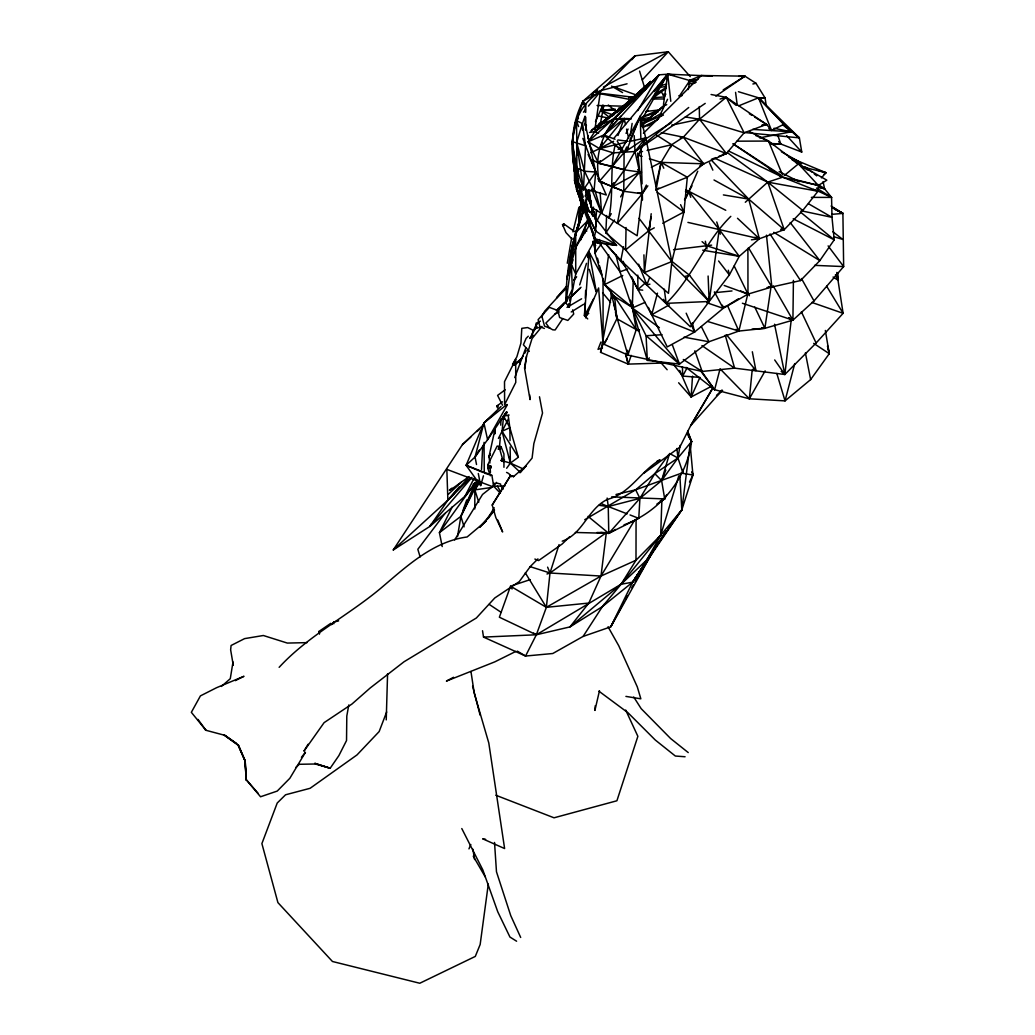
<?xml version="1.0" encoding="UTF-8"?>
<svg xmlns="http://www.w3.org/2000/svg" width="1035" height="1035" viewBox="0 0 1035 1035"><rect width="100%" height="100%" fill="white"/><g stroke="black" fill="none" stroke-linecap="round" stroke-linejoin="round"><path stroke-width="1.5" d="M574.27 164.617L574.541 180.478L576.598 189.34L581.942 202.355L596.082 218.76L616.485 245.373L596.005 242.358L580.428 200.57L580.441 195.719M596.057 226.626L596.082 218.76L595.707 230.973L593.999 238.412L596.005 242.358L616.485 245.373L595.707 230.973L580.428 200.57L576.598 189.34L578.164 181.5M636.072 519.324L635.995 560.245L621.078 584.245L602.396 606.613L583.093 636.434L552.781 653.512L525.56 656.035L483.526 637.094L482.53 630.742M474.793 508.974L474.858 489.891L478.623 480.99M588.152 138.755L588.165 135.714M831.079 206.03L842.904 213.417L843.654 266.577L814.015 300.952L792.913 320.151L764.878 328.315L738.874 331.058L708.936 341.757L679.452 364.1L647.328 360.374L632.282 307.964L620.03 271.791L615.838 254.545M594.944 240.198L594.879 252.773L604.543 284.625L614.583 296.515L636.24 329.583L638.931 331.291M490.331 475.777L487.821 468.325L490.823 467.975L490.849 465.789L490.06 468.713L490.215 465.918M615.346 144.137C609.395 168.213 613.988 193.571 608.903 217.906L637.159 235.773L642.282 193.778L637.702 153.038M742.393 303.242L792.913 320.151L793.418 280.394M585.862 192.445L585.901 189.366M579.949 220.765L580.105 213.326M626.072 227.532L625.619 249.862L644.391 272.593L668.455 293.319L671.857 261.544L683.954 211.955L687.331 177.231L703.722 163.828L726.376 153.503L744.139 132.816L766.573 124.407L771.541 130.436L783.702 124.394L799.369 137.862L801.763 152.054L780.778 144.007L771.101 143.516M494.963 433.665L495.079 428.891L488.96 456.823L489.943 463.007M576.715 231.866L582.951 212.059L583.067 207.233M585.034 125.261L585.228 117.214M585.344 112.401L585.538 104.354L582.951 101.236L634.96 55.838L668.287 51.75L690.254 76.642M386.236 719.894L387.582 673.72M647.858 185.834L642.282 193.778L617.352 223.366L623.769 191.281L624.105 152.546L626.718 146.996M580.751 199.82L582.951 212.059L575.706 232.629L575.732 274.003L569.263 307.149L565.86 302.945C565.951 270.95 571.695 238.774 584.102 209.199M612.125 183.958L612.021 187.076L601.581 213.352L608.903 217.906L611.245 213.702M672.297 344.72L679.452 364.1L646.086 335.741L632.282 307.964L633.265 279.502M583.093 636.434L610.753 626.835L632.618 582.188L646.797 559.935L660.692 535.198L661.921 498.844M500.759 425.165L500.992 419.059M578.474 225.656L580.234 207.375L581.735 202.951L579.458 211.748L578.785 225.721M494.872 433.613L495.079 428.891M585.073 303.022L584.49 315.701L587.725 318.922M585.292 298.261L585.655 290.343M582.808 104.147L582.951 101.236L600.378 91.61L634.96 55.838L632.036 59.616M654.275 227.842L648.622 230.87L625.619 249.862L605.811 232.862L606.639 215.513M574.787 164.798L574.477 171.06L576.663 181.927M481.508 469.528L482.763 445.438M575.344 532.469L608.774 533.348L638.763 518.341L639.928 498.365L654.806 473.668L668.623 454.766M588.113 154.435L606.303 194.968L594.012 191.268L583.468 189.573L585.538 145.806L582.407 123.54L585.06 116.14M709.454 296.683L709.169 301.495L690.345 326.762L620.832 260.302L605.527 243.82M712.093 385.964L691.16 396.987L692.506 376.145M643.227 90.989L645.698 88.958L650.692 81.506C621.026 108.481 589.963 137.37 599.368 181.345L623.769 191.281L642.282 193.778L646.37 185.084M595.254 705.715L594.905 710.424L599.472 690.746M568.978 304.057L569.263 307.149L569.496 303.967M569.742 300.771L569.975 297.575M489.865 467.652L489.995 465.866L487.77 464.767L497.214 445.994M503.954 467.29L503.929 453.925L501.108 446.745L497.913 446.499L499.543 446.331L500.306 437.378M582.666 104.444L582.951 101.236C565.899 134.045 571.423 172.69 585.189 205.486M585.189 123.851L595.733 171.991L594.012 191.268L591.218 189.884M592.654 216.199L593.391 208.333M595.811 219.42L596.703 209.937M333.8 623.782L333.982 621.983L338.626 620.896M483.526 637.094L536.35 634.778L569.962 626.912L602.396 606.613L632.618 582.188L681.806 509.893L682.104 506.865M825.348 330.45L829.268 353.685L810.638 379.599L785.047 400.881L749.353 398.798L752.186 370.025M506.555 412.46L503.605 416.135L502.053 431.323L510.371 463.111L519.751 471.869M712.209 76.06L667.704 74.184L640.264 116.179L645.736 137.927L671.857 261.544L644.391 272.593L651.196 213.727M559.042 544.63L549.999 573.002L546.364 607.325L536.35 634.778L525.56 656.035L517.319 651.131M791.206 320.164L784.853 374.489L734.604 368.149L702.131 371.449L627.896 355.083L604.233 344.37L616.86 318.754L614.583 296.515L632.476 307.524L636.24 329.583L627.896 355.083L615.45 312.454M582.576 104.393L582.951 101.236L576.443 120.642L572.109 141.536L578.009 184.54L578.487 180.53M532.055 334.81L533.232 330.32L527.682 327.552L521.795 328.341L520.928 343.128L516.866 356.79L512.597 364.216L512.881 365.355L514.46 364.98L513.037 364.074L512.881 365.355C517.267 364.139 520.76 359.766 523.089 356.014M634.442 520.463L600.999 576.055L588.824 603.056L569.962 626.912L621.078 584.245L646.797 559.935L681.806 509.893L690.125 444.222L691.6 441.505L687.615 431.09M594.879 129.647L600.378 91.61C567.335 111.25 569.134 151.408 578.643 183.7L583.468 189.573L595.733 171.991L582.86 138.405M575.305 235.734L584.296 209.342M488.3 884.097L480.162 944.489L475.298 956.418L419.783 983.25L332.455 961.489L277.91 902.598L261.894 843.603L277.225 803.018L285.556 794.789L310.112 788.295L356.997 754.929L379.146 731.577L386.65 711.976M567.271 263.239L571.656 237.908M568.331 273.576L568.758 270.458M569.172 267.353L571.928 247.093L580.635 216.38M589.51 223.068L587.958 220.533L575.706 232.629L565.86 302.945L572.368 289.244L571.359 264.365L571.928 247.093L575.758 234.906M632.476 307.524L604.543 284.625L608.632 254.688M524.784 368.719L526.479 356.506L532.016 338.613L541.978 326.465L539.131 327.759L536.039 327.228L536.091 323.231L540.399 321.135M566.637 298.209L565.86 302.945L566.753 296.553M573.468 248.62L575.706 232.629M663.487 104.47L667.704 74.184L673.953 74.947M716.737 221.969L719.247 229.485L709.169 301.495L666.165 303.346L663.5 299.348M565.86 302.945L566.766 296.67M771.114 286.255L764.878 328.315L752.018 329.117M630.263 135.443L632.139 123.411M457.496 536.673L460.885 516.323L475.401 482.439L473.06 484.393M526.479 356.506L524.538 368.007L530.062 399.613L529.661 394.827M600.83 532.43L608.774 533.348L639.928 498.365L661.624 480.589L677.951 457.962L680.086 445.438M348.782 704.964L346.803 716.052L346.531 740.542L338.898 755.589L330.191 768.229L314.808 763.416M651.17 216.858L648.622 230.87L671.857 261.544M655.996 190.388L661.093 162.379L671.637 144.732L683.346 137.189L699.531 119.232L726.221 97.316L766.573 124.407L761.863 125.39L766.573 124.407L754.644 117.033M600.184 124.601L603.793 105.712M591.412 212.214L591.994 209.148L593.767 211.787M668.481 362.858L628.206 364.113L600.559 352.327L602.642 341.408M603.237 338.29L611.569 294.6L611.31 291.767M573.002 140.01C571.656 152.727 573.222 166.35 576.818 178.693M575.059 168.084L574.477 171.06L578.203 181.539M577.776 228.541L580.221 216.509M620.832 260.302L623.562 246.744M688.171 89.553L690.047 80.251L701.329 75.516L744.941 76.163L756.003 83.292L765.098 97.989L766.185 105.466M574.748 164.966L574.102 168.11L578.009 184.54M569.742 265.128L566.663 279.334L576.081 246.757L587.958 220.533L589.471 223.327M577.621 228.813L580.376 216.302M585.396 129.776L586.418 125.119M587.893 257.637L589.122 252.074L600.934 273.796M572.95 231.905L578.953 207.259M655.763 185.692L661.093 162.379L703.722 163.828L683.346 137.189L661.249 132.635M575.305 249.771L576.081 246.757L590.506 223.418M794.738 363.596L785.047 400.881L776.832 373.493M476.527 464.521L475.052 456.991L483.927 422.966L501.056 406.47M749.353 398.798L714.616 389.69L720.062 368.809L749.353 398.798L765.15 370.853M650.265 224.711L648.622 230.87L639.048 218.307M818.064 184.502L824.533 188.706L831.571 197.413L831.998 217.35L834.223 239.835L819.823 260.626L800.521 280.589L771.838 287.005L747.969 294.108L723.206 308.326L694.563 332.054L667.239 346.919L651.688 314.782L657.471 293.138M624.027 524.836C659.722 511.782 686.515 479.334 691.6 441.505L688.003 432.643M600.559 352.327L602.719 344.642M495.726 412.331L483.927 422.966L466.112 465.323L480.667 485.57L483.461 475.815M578.073 117.964L576.443 120.642L582.407 123.54L576.676 142.468L576.909 168.679L578.643 183.7M588.824 603.056L546.364 607.325L510.527 586.185L499.375 617.222L536.35 634.778L621.078 584.245L660.692 535.198L678.792 475.906M579.703 284.884L586.483 263.343M668.105 528.264L681.806 509.893L692.933 475.013L690.125 444.222M513.037 364.074L512.881 365.355L521.536 358.705M679.452 364.1L632.282 307.964L633.291 304.898M514.757 377.607L525.896 347.734M579.781 220.74L579.458 211.748L582.433 202.951M625.748 354.979L628.206 364.113L631.195 355.38M463.02 510.371L466.746 499.944M617.986 135.494L624.17 118.391L625.541 124.536M649.579 277.574L646.888 284.845L649.941 284.172M670.551 147.682L671.637 144.732L656.759 135.223M573.079 259.837L571.359 264.365L575.732 274.003L595.461 239.137M580.519 240.185L587.958 220.533L589.329 223.172M600.921 342.016L598.036 349.351L602.499 347.902M603.056 105.143L600.869 110.693L615.152 110.02M613.794 182.639L612.021 187.076L615.049 187.749M627.326 148.678L640.264 116.179L640.859 138.755M665.841 470.097L661.624 480.589L664.703 498.922L656.889 504.058M685.765 198.41L697.745 171.215M637.806 157.191L645.736 137.927L629.332 141.459M582.084 205.318L580.234 207.375L582.071 202.963L580.234 207.375L582.951 212.059L579.458 211.748M468.959 848.868L470.822 844.495M629.94 140.048L640.264 116.179L612.293 166.363L599.368 181.345L623.769 191.281L639.591 172.017L634.998 151.511L634.209 135.676M478.688 481.107L460.885 516.323L439.422 532.637L442.217 546.558M585.564 317.849L598.605 287.95L603.095 344.513L606.808 339.234M595.487 121.625L602.732 105.402M678.637 382.769L691.16 396.987L699.673 377.982M580.234 207.375L582.149 203.145M533.103 331.291L535.781 325.585L538.433 322.739M626.046 133.399L628.09 129.052M660.291 500.862L664.703 498.922L666.721 494.614M689.582 445.813L691.6 441.505L687.072 433.406M477.86 480.331L460.885 516.323L464.094 526.854M662.452 108.662L663.797 105.829L666.734 104.703M658.519 118.275L667.549 99.295M590.778 152.805L599.511 148.613L602.254 142.998M611.827 123.359L613.884 119.141L659.023 74.831L667.704 74.184L696.102 82.36M689.491 482.051L692.933 475.013L692.079 471.921L692.933 475.013L681.185 473.099M684.497 199.833L691.975 185.847M596.768 221.283L601.024 212.667M452.334 506.71L439.422 532.637L475.401 482.439M483.332 424.893L462.464 444.571L393.274 549.934L429.887 526.388L465.025 496.205L474.095 478.274M500.448 448.828L498.34 449.087L498.922 447.948M508.405 418.929L498.417 438.413M749.702 131.756L768.5 141.058L798.451 163.84L818.362 185.446L817.986 191.242L802.759 210.454L784.219 229.667L759.38 238.749L739.262 256.318L729.364 274.935L709.169 301.495L671.741 263.925M624.196 601.633L610.753 626.835L652.852 551.655L635.076 582.123M625.696 598.825L627.184 596.018M478.636 482.827L474.858 489.891L478.765 502.169M687.136 367.761L682.686 376.08L673.669 364.669M593.56 298.882L584.49 315.701L587.505 314.588M536.518 326.141L529.804 338.432L533.038 335.159M541.732 316.594L544.721 311.134L566.223 287.924M620.638 196.883L623.769 191.281M507.318 404.866L487.576 439.681L475.052 456.991L466.112 465.323L482.866 472.426M641.325 120.435L667.704 74.184L670.784 101.301M637.651 169.585L639.591 172.017L612.021 187.076L624.441 169.856L634.998 151.511L645.736 137.927L624.105 152.546L612.293 166.363L598.476 163.207L593.068 160.166M524.641 353.336L526.194 350.645M712.96 387.892L690.63 425.708L679.736 447.262L643.731 473.293M664.276 289.179L666.165 303.346C692.648 277.897 704.589 242.009 730.801 216.354M631.855 587.66L633.459 584.891M588.41 106.126L600.378 91.61L593.56 92.438L591.916 95.155L593.56 92.438L597.79 90.136M712.986 387.685L690.63 425.708L721.99 390.441M637.754 110.641L659.023 74.831L645.698 88.958L594.996 127.991L597.518 126.27M308.081 744.256L303.941 751.177L324.097 722.65L351.939 704.046L370.22 687.964L404.051 661.753L476.359 617.999L494.756 597.984L519.298 581.592L530.386 566.417L537.941 558.887M574.955 126.309L574.761 123.695L577.22 119.62M487.123 519.531L494.225 507.797M591.929 95.116L593.56 92.438M471.973 477.355L429.887 526.388L431.556 523.671M475.052 456.991L479.296 450.134M526.065 465.776L513.632 476.514L510.565 475.557L492.22 505.041L495.843 517.616L502.622 531.977L497.809 520.139M591.865 209.885L593.56 207.168M492.22 505.041L510.565 475.557L513.606 476.605M574.761 123.695L577.336 119.607M454.663 539.895L482.543 494.445L494.394 485.092M479.994 481.844L474.858 489.891L491.638 487.459M653.628 550.271L656.177 546.364M657.872 543.776L660.421 539.882M621.078 584.245L632.618 582.188L666.307 530.839M632.618 582.188L652.762 551.59M500.19 421.232L506.878 412.913M646.797 559.935L659.217 541.396M660.99 538.756L664.535 533.452M605.811 232.862L614.467 220.002M562.665 318.793L555.135 329.984L552.793 329.829L549.326 327.849L545.859 323.075L556.196 312.945L564.062 303.255M679.413 96.009L690.047 80.251L697.901 79.488M506.542 411.749L487.576 439.681L483.927 422.966L506.904 404.452M429.887 526.388L447.87 500.151L459.333 486.773M496.451 482.375L493.669 486.23L500.371 493.229M506.658 468.247L510.371 463.111L518.341 457.263L509.854 427.649L508.172 415.307M600.611 245.01L594.879 252.773L594.426 240.146M659.023 74.831L601.749 137.267M444.998 513.438L417.829 549.3L420.145 556.933M488.145 518.457L494.51 510.126M600.365 160.748L598.476 163.207L624.441 169.856L639.591 172.017M654.146 91.572L667.704 74.184L613.807 138.418M591.438 211.515L593.417 208.979M641.726 126.555L644.702 122.764L663.797 105.829L654.806 114.342M503.553 461.688L501.289 460.627L501.82 458.906L503.191 458.841M301.444 757.322L305.441 752.277L289.852 778.281L277.238 791.076L260.535 796.769L246.317 779.782L244.829 759.988L238.231 744.786L245.191 761.23L246.317 779.782L258.31 793.547M590.118 139.324L588.139 141.795L598.476 163.207L613.173 152.869L634.998 151.511L705.21 103.397M465.025 496.205L477.872 480.149M649.333 357.89L647.328 360.374L646.086 335.741L662.051 334.706M625.45 105.182L632.372 99.256L602.965 123.281L594.711 131.665L588.139 141.795L599.511 148.613L624.17 118.391L624.183 121.6M602.396 606.613L604.401 604.155M657.678 538.886L681.806 509.893L681.729 506.71M576.987 148.807L576.443 120.642L578.449 118.223M583.429 112.181L585.422 109.762M584.749 519.712L635.658 489.814L654.806 473.668L677.951 457.962L691.6 441.505L688.456 435.916M504.976 414.362L506.969 412.021M494.368 510.164L479.645 527.281L486.334 520.838L467.108 536.984C432.488 541.499 405.461 567.426 379.897 588.993C347.113 616.213 308.236 635.723 279.139 667.329M566.611 286.203L556.532 297.873L566.339 288.17M573.636 280.278L576.65 276.772M821.441 177.839L825.969 172.716L788.929 157.216M490.823 467.975L489.995 465.866L487.821 468.325L487.77 464.767M635.477 98.661L588.139 141.795L603.858 134.977L621.026 116.101M526.155 465.944L519.958 472.762L532.093 458.078L533.84 443.653L542.534 413.017L539.494 396.78M781.153 371.371L784.853 374.489L816.123 343.012L843.111 313.307L836.785 272.464M331.562 624.622L333.982 621.983M642.295 79.876L668.287 51.75L603.418 87.056M647.457 85.025L650.692 81.506L612.138 115.946M393.274 549.934L447.87 500.151L467.484 478.882M573.739 279.799L575.887 277.483M492.983 486.812L446.848 469.36L447.87 500.151L454.468 493.139M721.9 390.156L716.505 395.719L722.624 390.493M638.323 94.198L641.7 90.744M647.315 84.974L650.692 81.506L618.658 110.745M528.264 336.207L526.078 338.445L523.412 344.81L529.286 351.395M532.637 331.743L537.01 327.267M544.022 313.282L538.122 319.634L539.882 326.672L544.371 328.47M563.764 304.148L557.865 310.5L559.625 317.551L567.827 320.423L573.726 314.071L572.678 309.84M660.692 535.198L635.995 560.245L600.999 576.055L546.364 607.325L525.301 572.86M642.515 124.963L644.702 122.764L661.404 113.371M628.659 148.018L624.105 152.546L615.618 145.379M643.421 133.282L701.329 75.516M447.87 500.151L470.395 477.808M585.034 196.042L587.337 193.791M556.39 310.474L566.197 301.043M569.742 536.648L562.225 543.957L538.562 560.595L534.875 559.042M571.333 296.773L580.066 288.312M745.303 202.265L767.763 182.134L782.538 177.205L818.362 185.446L826.836 180.168L795.566 162.379M448.401 494.225L461.351 482.168M570.751 296.799L581.023 287.264M556.739 310.435L566.921 300.991M318.806 631.531L319.505 633.769L318.806 631.531L330.838 623.303M462.464 444.571L470.873 437.003M476.876 431.595L479.283 429.434M644.973 283.254L637.948 289.58L651.688 314.782L694.563 332.054L692.376 322.92M295.764 767.504L299.335 764.283L315.364 763.998L330.191 768.229L314.989 763.325M221.387 686.451L230.275 678.714L233.004 661.986L233.276 665.337L230.637 649.838L231.09 645.491L244.596 638.621L263.356 635.503L287.329 643.071L307.059 642.631M597.117 129.595L594.711 131.665L589.484 132.467M640.768 125.041L663.797 105.829M784.297 175.51L798.451 163.84L797.817 160.981L781.36 151.757M637.055 96.074L640.756 93.021M634.998 151.511L688.715 107.485M617.196 141.045L624.105 152.546L603.858 134.977L624.17 118.391M823.86 174.436L825.969 172.716L816.77 169.921M449.358 490.137L451.881 488.171M642.243 124.679L644.702 122.764L663.422 115.092M496.748 406.225L498.288 405.202L497.615 407.971L496.748 406.225L502.454 401.8M594.996 127.991L645.698 88.958L592.007 129.75M645.659 112.453L648.143 110.564M605.397 121.457L590.869 130.953M505.158 389.807L497.589 395.409L502.557 405.28M654.599 96.785L666.333 88.182M449.643 490.512L469.165 476.527M546.972 574.011L549.999 573.002L606.329 532.624L608.774 533.348L615.592 529.454M618.141 149.35L620.625 147.604M642.101 124.575L644.702 122.764M594.607 128.262L597.182 126.503M599.757 124.743L602.331 122.984M715.806 96.139L744.941 76.163L738.692 76.357M647.729 125.947L658.338 119.064M645.84 138.806L671.624 122.505M723.219 89.89L744.941 76.163L742.069 77.599M655.039 94.457L665.958 87.587M571.229 311.962L583.598 304.303M738.46 298.805L727.476 305.519L738.874 331.058L708.005 321.575M600.313 124.847L613.884 119.141L622.695 118.495M567.012 307.382L581.605 298.792M562.212 541.176C583.184 533.879 587.712 508.819 607.467 499.362C630.056 493.669 640.743 471.041 660.097 459.85L657.147 461.067M648.402 307.421L651.688 314.782L669.412 304.769M656.099 189.599L658.907 188.085M699.518 166.105L703.722 163.828L671.637 144.732L647.108 150.437M662.749 223.301L683.954 211.955L680.59 204.671M453.537 677.278L446.421 681.082L494.808 661.857L515.831 651.416M588.76 313.424L584.49 315.701L589.122 252.074L596.289 291.689M613.173 152.869L599.511 148.613L613.613 141.252M498.34 449.087L499.543 448.465L502.687 459.501M235.32 680.642L243.962 676.282L216.483 687.745L200.428 695.882L191.346 712.326L205.913 730.283L225.112 735.406L236.924 743.855L223.728 734.759L238.05 745.187L245.191 761.23L246.175 780.312M638.802 173.505L641.584 172.108M651.338 167.243L661.093 162.379L687.331 177.231L656.19 189.767M604.543 284.625L622.747 275.504M642.709 127.098L657.109 119.918M554.747 314.161L559.042 312.065M509.129 415.061L503.605 416.135L509.854 427.649L502.053 431.323L518.341 457.263M572.161 239.227L565.99 232.629L562.535 224.621L563.92 223.961L574.593 231.607M642.826 127.486L654.547 122.014M630.574 300.176L632.282 307.964L645.115 302.336M723.154 307.343L726.04 306.127M562.911 225.863L564.269 225.294L563.92 223.961M642.838 116.632L659.049 109.982M738.809 105.803L758.5 97.795L799.369 137.862L745.161 132.571M711.317 159.351L715.832 157.605M718.846 156.427L726.376 153.503L699.531 119.232L699.272 106.54M682.582 469.502L682.88 472.672L635.658 489.814L616.019 494.484M627.624 269.048L620.03 271.791L599.394 242.979M700.669 164.888L703.722 163.828L700.604 164.552M641.506 117.498L658.221 111.806M512.04 585.681L530.269 579.6M662.853 95.155L665.893 94.146M720.075 99.024L726.221 97.316L736.157 105.376M723.284 154.344L726.376 153.503L683.346 137.189L680.228 137.823M605.876 118.624L608.994 117.796M599.653 90.86L627.068 83.796M599.511 148.613L626.188 142.209M639.436 152.223L642.502 151.511M659.179 85.866L666.669 84.158M752.885 83.99L756.003 83.292M685.054 276.371L689.633 275.362L709.169 301.495L708.108 276.022M671.767 125.119L699.531 119.232L744.139 132.816L726.221 97.316L711.084 94.508M759.587 137.849L791.322 131.794L758.5 97.795L738.447 91.714M685.597 191.682L688.702 191.242L719.247 229.485L739.262 256.318L702.7 250.185M613.587 108.895L600.869 110.693L615.256 109.167M618.361 108.209L623.135 107.537M711.627 245.14L673.539 249.72M751.423 239.81L759.38 238.749L748.68 199.082L712.145 160.968M628.659 97.795L633.446 97.161M723.193 153.892L726.376 153.503M689.672 80.601L692.764 80.238M660.032 87.263L666.398 86.513M688.689 83.887L695.067 83.136M645.736 111.469L660.058 109.852M758.733 98.7L765.098 97.989L758.849 97.846M641.726 118.572L651.287 117.602M714.461 292.698L731.991 290.951M767.051 287.484L771.838 287.005L766.469 235.165M831.674 214.349L842.904 213.417L832.011 207.207M653.201 97.73L664.405 96.915M678.831 95.867L682.026 95.634M772.77 144.602L780.778 144.007L777.764 135.184M688.547 81.7L694.951 81.364M640.393 120.746L646.849 120.5M774.348 144.227L780.778 144.007L778.669 141.601M685.506 191.333L688.702 191.242L690.72 197.297M504.912 485.894L493.669 486.23L491.923 475.388M631.259 118.921L613.884 119.141L594.711 131.665L598.631 133.088M780.998 229.705L784.219 229.667L767.763 182.134L727.45 152.701M653.163 99.049L664.354 98.946M758.707 98.04L765.098 97.989M599.291 123.346L602.486 123.307M640.924 122.932L644.119 122.906M736.985 141.174L768.5 141.058L771.838 144.382M811.388 197.374L831.571 197.413L816.511 188.098M599.317 123.54L602.538 123.566M596.962 532.508L606.329 532.624L600.999 576.055L549.999 573.002L530.114 566.637M664.703 498.922L611.659 496.891M597.053 105.505L624.26 106.204M615.683 312.466L616.86 318.754L636.24 329.583L639.449 329.673M814.597 265.361L843.654 266.577L828.116 245.903M625.619 118.469L629.953 118.727M752.652 129.401L791.322 131.794L782.628 124.73M595.733 171.991L584.529 171.254L575.059 167.347L574.102 168.11L577.957 180.375M685.079 756.753L675.337 756.029L655.284 740.025L628.038 712.805L598.98 691.238M641.325 119.491L645.711 119.931M794.634 160.658L797.817 160.981L800.236 162.857M768.643 286.63L771.838 287.005L748.732 248.154M599.964 93.215L633.627 97.29M642.722 290.175L637.948 289.58L624.7 265.84L623.096 261.325M617.869 139.958L627.896 141.265M599.019 505.313L608.257 506.542L627.145 513.852M636.24 329.583L639.41 330.049M761.734 327.849L764.878 328.315L754.787 307.097M693.165 80.73L690.047 80.251L694.407 82.011M685.286 116.955L699.531 119.232M625.916 696.4L640.846 698.819L637.301 686.904L618.723 645.711L608.037 626.77M723.387 194.916L748.68 199.082L784.219 229.667L781.05 229.007M699.958 377.4L682.686 376.08L682.427 366.726M485.622 839.333L482.685 838.816L504.614 848.558L488.792 742.988L474.263 693.204L470.964 671.547M715.625 158.614L767.763 182.134L817.986 191.242L815.114 189.78M684.019 337.164L708.936 341.757L701.342 326.555M793.043 160.089L797.817 160.981L801.607 163.957M641.415 119.905L645.892 120.759M818.543 187.581L824.533 188.706L823.084 181.617M599.847 93.655L631.337 99.748M773.999 128.262L791.322 131.794M598.217 115.92L609.24 118.249M801.155 210.765L831.998 217.35L808.477 203.74M605.617 532.663L608.774 533.348L608.257 506.542L607.144 498.055M637.754 192.769L642.282 193.778L639.216 192.885M687.926 222.396L759.38 238.749L737.502 218.281M496.502 483.034L500.617 484.031M801.012 166.531L825.969 172.716M792.318 178.822L818.362 185.446L815.399 184.23M499.543 446.331L501.108 446.745M612.293 166.363L624.441 169.856M603.961 182.677L599.368 181.345L597.842 178.628M501.186 460.407L510.371 463.111L523.581 469.101M754.774 237.351L759.38 238.749L756.507 237.287M833.835 236.704L842.788 239.434L832.67 231.607M637.689 155.03L642.075 156.401M649.398 158.704L661.093 162.379L663.784 168.213M739.262 256.318L706.853 245.787L702.066 241.647M819.966 187.18L824.533 188.706L818.776 186.171M839.851 212.369L842.904 213.417L831.959 207.272M706.737 302.699L723.206 308.326L722.469 305.196M617.636 88.195L613.069 86.617L635.8 94.819M602.292 111.185L613.729 115.131M811.854 302.427L843.111 313.307L826.629 286.203M488.74 474.573L484.264 473.021L484.057 442.346M510.565 475.557L513.476 476.605M724.189 285.479L747.969 294.108L747.904 248.348M603.858 134.977L615.036 139.246M466.112 465.323L491.638 475.104M562.535 224.621L564.269 225.294M558.926 310.94L549.378 307.343L542.456 314.95L541.874 316.205L544.539 326.154L550.309 328.38M630.056 514.964L638.763 518.341M495.817 795.229L554.035 817.805L616.912 800.767L637.87 736.325L625.696 710.049M779.575 175.95L817.986 191.242L813.549 189.392M513.075 364.747L514.007 365.135M601.05 503.592L608.257 506.542L639.928 498.365L635.658 489.814M821.557 187.464L824.533 188.706M740.594 290.951L747.969 294.108L734.19 266.008M755.666 135.481L768.5 141.058L782.512 175.006M817.611 190.893L831.571 197.413M728.33 150.89L782.538 177.205L733.116 143.904M584.917 232.797L584.076 229.692L586.819 231.051M834.313 209.109L842.904 213.417M753.04 369.068L755.899 370.504L752.329 351.771M664.522 77.599L667.277 78.983M779.135 171.603L799.279 181.785M793.185 218.799L834.223 239.835L800.56 212.149M685.894 189.793L725.768 210.299M682.88 472.672L677.951 457.962L669.554 453.511L661.624 480.589L654.806 473.668M788.67 317.861L792.913 320.151L773.158 285.88M714.008 179.987L748.68 199.082M501.199 612.371L489.167 604.375M611.543 86.099L622.565 92.568M533.594 633.148L536.35 634.778M773.779 232.306L819.823 260.626L790.197 222.59M749.34 113.746L751.992 115.39M788.825 317.616L792.913 320.151M516.607 941.216L509.945 937.05L497.77 911.822L482.802 869.853L461.791 828.556M833.071 277.031L838.311 280.356L837.768 272.554M683.307 359.494L702.131 371.449L694.86 350.787M769.341 168.757L782.538 177.205M736.157 329.298L738.874 331.058L748.059 292.944L749.405 295.764M791.762 159.493L807.546 170.025M733.155 143.852L780.416 174.721M813.678 343.361L829.268 353.685L827.56 345.832M613.923 243.6L616.485 245.373L593.999 238.412L591.425 227.622M701.95 345.612L734.604 368.149L725.25 335.211M768.914 128.586L771.541 130.436L758.5 97.795L783.702 124.394M614.156 296.476L611.569 294.6L611.905 297.524M632.282 307.964L659.399 327.707M657.251 192.238L683.954 211.955M599.33 239.499L601.141 243.768L593.999 238.412L592.188 229.615M602.085 111.638L609.356 117.266M685.985 367.36L714.616 389.69L700.566 369.948M805.385 166.933L811.699 171.901M814.222 173.893L816.744 175.872M670.641 260.38L689.633 275.362M793.276 132.998L799.369 137.862M688.236 752.574L670.615 738.524L641.183 708.677L633.743 697.021M767.763 182.134L802.759 210.454M601.141 243.768L596.005 242.358L587.22 215.371L581.942 202.355L580.312 192.2M588.061 516.387L608.774 533.348M608.308 104.988L616.912 112.31M205.202 729.597L205.913 730.283L197.995 719.403M660.615 91.572L665.013 96.048M786.704 135.676L801.763 152.054M660.873 362.638L667.148 369.741M606.096 244.105L624.7 265.84M602.603 292.763L610.585 302.375M586.625 254.933L588.643 257.379M726.441 334.693L755.899 370.504M718.601 260.988L729.364 274.935L728.317 270.226M584.193 143.037L585.538 145.806L572.109 141.536L576.909 168.679L578.811 171.189M592.111 188.758L594.012 191.268L584.529 171.254L576.676 142.468L583.468 189.573L576.909 168.679M700.307 370.452L714.616 389.69M576.314 173.557L574.477 171.06L575.926 173.828M586.91 198.073L588.734 200.635M774.697 359.947L784.853 374.489L774.529 324.227M593.146 241.802L595.707 245.683M614.234 298.636L611.569 294.6L617.481 319.31M770.014 233.975L800.521 280.589M473.254 856.191L485.299 876.968M758.5 97.795L760.104 100.563M645.284 282.076L646.888 284.845L638.647 264.184M497.434 486.204L500.655 491.871M801.452 278.506L814.015 300.952M510.527 586.185L512.079 588.993M576.417 184.929L574.541 180.478L580.428 200.57L583.352 205.926M714.435 291.883L723.206 308.326M835.4 274.754L838.311 280.356M583.391 205.228L581.942 202.355L595.707 230.973L594.465 227.998M631.453 276.668L637.948 289.58L637.767 275.129M578.863 192.808L580.428 200.57L587.375 214.387M594.323 228.205L595.707 230.973M587.143 220.701L589.251 225.022M801.375 311.807L816.123 343.012M709.505 162.818L712.843 170.128M590.312 222.396L576.598 189.34L581.877 200.881M520.683 937.451L510.747 915.626L496.477 871.806L494.523 842.464M580.117 195.796L580.428 200.57L586.263 213.559M686.179 313.191L694.563 332.054M679.697 370.439L691.16 396.987M576.598 189.34L583.442 205.68M584.684 208.643L585.939 211.619M578.901 190.867L586.987 210.183M535.781 325.585L536.919 328.341M519.078 361.215L520.217 363.971M547.606 567.154L549.999 573.002M591.878 189.534L601.581 213.352L591.425 207.298L585.991 190.078M472.594 686.153L480.111 715.159M586.276 205.693L587.945 210.157M576.443 120.642L578.591 126.568M586.211 203.986L588.876 211.476M576.223 174.216L574.102 168.11L572.795 150.01M579.936 184.903L582.058 191.009M585.228 200.169L589.471 212.382M584.076 229.692L585.086 232.681M705.34 241.233L706.983 248.969M600.455 270.381L601.438 273.447M578.927 183.441L583.274 197.232M586.159 206.431L587.608 211.036M589.264 269.307L596.121 291.779M639.578 71.105L644.663 87.897M595.021 190.556L601.581 213.352L600.145 192.549M586.871 190.634L591.425 207.298L591.114 200.906M592.913 241.297L595.798 252.01M597.454 258.142L598.696 262.735M599.524 265.801L601.995 274.987M594.4 236.2L596.005 242.358L595.138 238.05M650.911 311.638L651.688 314.782M586.289 190.349L588.786 200.764M625.619 353.297L628.206 364.113M827.534 346.156L829.268 353.685M610.495 290.421L612.267 298.287M719.247 229.485L720.295 234.195M626.576 129.155L628.646 138.379M575.447 175.795L576.754 182.095M579.691 196.288L582.951 212.059M805.398 352.896L810.638 379.599M478.299 473.538L480.667 485.57M573.532 153.93L574.024 156.544M614.221 304.613L615.101 309.323M472.879 849.192L474.612 859.529M588.669 190.155L591.425 207.298L589.264 190.065M503.605 416.135L504.058 419.266M509.466 456.849L510.371 463.111L510.139 446.991M735.574 92.348L737.192 104.82M676.903 448.478L677.951 457.962M591.722 208.669L592.24 215.06M627.52 350.283L627.896 355.083M569.017 303.928L569.263 307.149M489.995 465.866L490.448 472.542M594.582 211.528L595.06 219.42M585.577 188.111L586.832 208.954M587.026 212.162L587.22 215.371M679.891 476.087L681.806 509.893M577.129 151.977L577.284 155.147M582.951 101.236L583.08 104.444M580.247 195.848L580.428 200.57M641.118 148.432L642.049 183.907M642.269 191.967L642.476 200.027M643.925 254.856L644.391 272.593M582.407 123.54L582.511 129.983M583.417 186.352L583.468 189.573M585.538 104.354L585.655 112.362M585.732 117.175L585.913 129.983M509.854 427.649L510.035 440.548M603.043 278.48L603.095 344.513M503.088 489.18A9.936 6.443 76 0 1 500.668 484.91M506.568 472.426A9.936 6.443 76 0 1 511.277 476.708M493.669 482.996L493.669 486.23L493.747 483.047M515.663 359.507L504.511 381.656L504.614 404.582L515.766 382.433L515.663 359.507M490.396 454.016L488.96 456.823L490.409 453.99M502.298 459.01L501.289 460.627L504.459 459.902L502.298 459.01"/></g></svg>
